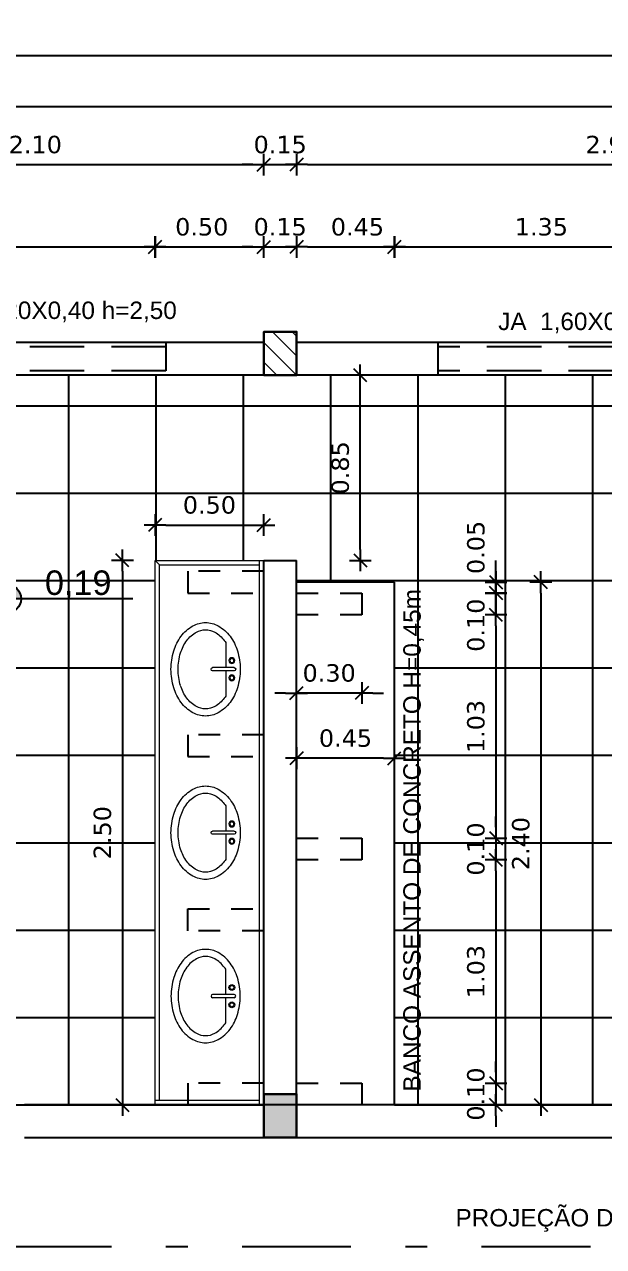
# Model space of a CAD drawing. Header units: inches. Extents: x -64 to 509, y -100 to 268.
# Drawn here: x -3.7 to -1.04, y 2.3 to 7.91 of the extents above; entities that cross this region are included whole.
import ezdxf
from ezdxf.enums import TextEntityAlignment as Align

# ---------------------------------------------------------------- set-up
doc = ezdxf.new("R2010")
doc.units = ezdxf.units.IN
doc.header["$MEASUREMENT"] = 0
doc.header["$PDMODE"] = 35
for name, pattern in [('DASHDOT', [1, 0.5, -0.25, 0, -0.25]), ('DASHDOTX2', [2, 1, -0.5, 0, -0.5]), ('HIDDEN', [0.375, 0.25, -0.125]), ('HIDDEN2', [0.1875, 0.125, -0.0625])]:
    doc.linetypes.add(name, pattern=pattern)
for name, color, linetype in [('ARQ-CTA-1_050', 1, 'Continuous'), ('ARQ_ALVENARIA', 1, 'Continuous'), ('ARQ_PISO', 7, 'Continuous'), ('ARQ_REBOCO', 4, 'Continuous'), ('BL-SAN-01', 1, 'Continuous'), ('HACHURA', 1, 'Continuous'), ('Nivel', 2, 'Continuous'), ('PROJ COBERTA', 8, 'DASHDOTX2'), ('PROJEÇÃO', 8, 'HIDDEN'), ('TXAMB', 2, 'Continuous')]:
    doc.layers.add(name, color=color, linetype=linetype)
for name, color, linetype, lineweight in [('BANHEIRO', 1, 'Continuous', 20), ('FO-Hachuras dos pilares', 9, 'Continuous', 5), ('FO-Pilares', 4, 'Continuous', 30), ('HAT', 8, 'Continuous', 15)]:
    doc.layers.add(name, color=color, linetype=linetype, lineweight=lineweight)
doc.styles.add('ARIAL', font='arial.ttf')
doc.styles.add('FNDE Texto Cota 0050', font='verdana.ttf', dxfattribs={"height": 0.08})
doc.styles.add('ROMANS', font='arial.ttf')
doc.dimstyles.new('FNDE 1-0050', dxfattribs={"dimscale": 5, "dimtxt": 0.08, "dimasz": 0.01, "dimexe": 0.15, "dimexo": 0.15, "dimgap": 0.01, "dimtad": 1, "dimzin": 1, "dimdsep": 46, "dimtxsty": 'FNDE Texto Cota 0050', "dimblk": 'tic', "dimcen": 0.015, "dimdle": 0.15, "dimse1": 1, "dimse2": 1, "dimclrd": 251, "dimclre": 251, "dimclrt": 256, "dimaunit": 1, "dimadec": 3, "dimazin": 0, "dimtfac": 1, "dimtix": 1, "dimtmove": 2, "dimatfit": 3, "dimldrblk": 'tic', "dimfxl": 0.15, "dimtvp": 1, "dimtolj": 1, "dimtzin": 0, "dimarcsym": 0})

# ---------------------------------------------------------------- blocks, each defined once
blk = doc.blocks.new('CUBAB2')
for p, q in [((0.0666, 0.1231), (0.0666, 0.0077)), ((0.0281, 0.0077), (0.1266, 0.0077)), ((0.0281, -0.007), (0.1266, -0.007)), ((0.0666, -0.007), (0.0666, -0.1231))]:
    blk.add_line(p, q)
for centre, radius in [((0.0383, 0.04), 0.0134), ((0.0383, 0.04), 0.00926), ((0.0383, -0.0393), 0.0134), ((0.0383, -0.0393), 0.00926)]:
    blk.add_circle(centre, radius)
for centre, radius, start, end in [((0.1846, 0.0494), 0.1718, 119.1924, 143.4475), ((0.1846, 0.0494), 0.139, 119.1924, 143.4475), ((0.159, 0.0951), 0.1194, 90, 119.1924), ((0.159, 0.0951), 0.0866, 90, 119.1924), ((0.159, 0.0951), 0.1194, 60.8076, 90), ((0.159, 0.0951), 0.0866, 60.8076, 90), ((0.1335, 0.0494), 0.139, 36.5525, 60.8076), ((0.1335, 0.0494), 0.1718, 36.5525, 60.8076), ((0.2248, 0.0195), 0.2219, 143.4475, 162.9288), ((0.2248, 0.0195), 0.1891, 143.4475, 146.7796), ((0.0932, 0.0195), 0.1891, 17.0712, 36.5525), ((0.0932, 0.0195), 0.2219, 17.0712, 36.5525), ((0.2883, 0), 0.2883, 162.9288, 180), ((0.0297, 0), 0.2555, 360, 17.0712), ((0.0297, 0), 0.2883, 360, 17.0712), ((0.2883, 0), 0.2883, 180, 197.0712), ((0.0281, 0.0003), 0.00737, 90, 270), ((0.1266, 0.0003), 0.00737, 270, 90), ((0.0297, 0), 0.2883, 342.9288, 360), ((0.0297, 0), 0.2555, 342.9288, 0), ((0.2248, -0.0195), 0.2219, 197.0712, 216.5525), ((0.0932, -0.0195), 0.1891, 323.4475, 342.9288), ((0.0932, -0.0195), 0.2219, 323.4475, 342.9288), ((0.1846, -0.0494), 0.1718, 216.5525, 240.8076), ((0.2248, -0.0195), 0.1891, 213.2204, 216.5525), ((0.1846, -0.0494), 0.139, 216.5525, 240.8076), ((0.1335, -0.0494), 0.139, 299.1924, 323.4475), ((0.1335, -0.0494), 0.1718, 299.1924, 323.4475), ((0.159, -0.0951), 0.1194, 240.8076, 270), ((0.159, -0.0951), 0.0866, 240.8076, 270), ((0.159, -0.0951), 0.0866, 270, 299.1924), ((0.159, -0.0951), 0.1194, 270, 299.1924)]:
    blk.add_arc(centre, radius, start, end)
blk = doc.blocks.new('tic')
at = {"color": 251}
for p, q in [((-1, 0), (1, 0)), ((0, -1), (0, 1))]:
    blk.add_line(p, q, dxfattribs=at)
blk.add_line((-0.6, -0.6), (0.6, 0.6))
blk = doc.blocks.new('*D183')
at = {"layer": 'ARQ-CTA-1_050', "color": 251, "lineweight": -2, "transparency": 16777216}
blk.add_line((-4.655, 6.8897), (-3.155, 6.8897), dxfattribs=at)
at = {"layer": 'DEFPOINTS', "color": 0, "transparency": 16777216}
for p in [(-3.105, 6.8897), (-4.705, 6.2728), (-3.105, 6.2728)]:
    blk.add_point(p, dxfattribs=at)
at = {"layer": 'ARQ-CTA-1_050', "color": 251, "lineweight": -2, "transparency": 16777216, "xscale": 0.05, "yscale": 0.05, "zscale": 0.05, "rotation": 180}
blk.add_blockref('tic', (-4.705, 6.8897), dxfattribs=at)
at = {"layer": 'ARQ-CTA-1_050', "color": 251, "lineweight": -2, "transparency": 16777216, "xscale": 0.05, "yscale": 0.05, "zscale": 0.05}
blk.add_blockref('tic', (-3.105, 6.8897), dxfattribs=at)
at = {"layer": 'ARQ-CTA-1_050', "transparency": 16777216, "insert": (-3.905, 6.9814), "char_height": 0.08, "attachment_point": 5, "style": 'FNDE Texto Cota 0050'}
blk.add_mtext('\\A1;1.60', dxfattribs=at)
blk = doc.blocks.new('*D184')
at = {"layer": 'ARQ-CTA-1_050', "color": 251, "lineweight": -2, "transparency": 16777216}
blk.add_line((-3.055, 6.8897), (-2.655, 6.8897), dxfattribs=at)
at = {"layer": 'DEFPOINTS', "color": 0, "transparency": 16777216}
for p in [(-2.605, 6.8897), (-3.105, 6.2728), (-2.605, 6.2728)]:
    blk.add_point(p, dxfattribs=at)
at = {"layer": 'ARQ-CTA-1_050', "color": 251, "lineweight": -2, "transparency": 16777216, "xscale": 0.05, "yscale": 0.05, "zscale": 0.05, "rotation": 180}
blk.add_blockref('tic', (-3.105, 6.8897), dxfattribs=at)
at = {"layer": 'ARQ-CTA-1_050', "color": 251, "lineweight": -2, "transparency": 16777216, "xscale": 0.05, "yscale": 0.05, "zscale": 0.05}
blk.add_blockref('tic', (-2.605, 6.8897), dxfattribs=at)
at = {"layer": 'ARQ-CTA-1_050', "transparency": 16777216, "insert": (-2.8902, 6.9814), "char_height": 0.08, "attachment_point": 5, "style": 'FNDE Texto Cota 0050'}
blk.add_mtext('\\A1;0.50', dxfattribs=at)
blk = doc.blocks.new('*D185')
at = {"layer": 'ARQ-CTA-1_050', "color": 251, "lineweight": -2, "transparency": 16777216}
for p, q in [((-2.655, 6.8897), (-2.705, 6.8897)), ((-2.605, 6.8897), (-2.455, 6.8897)), ((-2.405, 6.8897), (-2.355, 6.8897))]:
    blk.add_line(p, q, dxfattribs=at)
at = {"layer": 'DEFPOINTS', "color": 0, "transparency": 16777216}
for p in [(-2.455, 6.8897), (-2.605, 6.3228), (-2.455, 6.3228)]:
    blk.add_point(p, dxfattribs=at)
at = {"layer": 'ARQ-CTA-1_050', "color": 251, "lineweight": -2, "transparency": 16777216, "xscale": 0.05, "yscale": 0.05, "zscale": 0.05}
blk.add_blockref('tic', (-2.605, 6.8897), dxfattribs=at)
at = {"layer": 'ARQ-CTA-1_050', "color": 251, "lineweight": -2, "transparency": 16777216, "xscale": 0.05, "yscale": 0.05, "zscale": 0.05, "rotation": 180}
blk.add_blockref('tic', (-2.455, 6.8897), dxfattribs=at)
at = {"layer": 'ARQ-CTA-1_050', "transparency": 16777216, "insert": (-2.53, 6.9814), "char_height": 0.08, "attachment_point": 5, "style": 'FNDE Texto Cota 0050'}
blk.add_mtext('\\A1;0.15', dxfattribs=at)
blk = doc.blocks.new('*D186')
at = {"layer": 'ARQ-CTA-1_050', "color": 251, "lineweight": -2, "transparency": 16777216}
blk.add_line((-2.405, 6.8897), (-2.055, 6.8897), dxfattribs=at)
at = {"layer": 'DEFPOINTS', "color": 0, "transparency": 16777216}
for p in [(-2.005, 6.8897), (-2.455, 6.2728), (-2.005, 6.2728)]:
    blk.add_point(p, dxfattribs=at)
at = {"layer": 'ARQ-CTA-1_050', "color": 251, "lineweight": -2, "transparency": 16777216, "xscale": 0.05, "yscale": 0.05, "zscale": 0.05, "rotation": 180}
blk.add_blockref('tic', (-2.455, 6.8897), dxfattribs=at)
at = {"layer": 'ARQ-CTA-1_050', "color": 251, "lineweight": -2, "transparency": 16777216, "xscale": 0.05, "yscale": 0.05, "zscale": 0.05}
blk.add_blockref('tic', (-2.005, 6.8897), dxfattribs=at)
at = {"layer": 'ARQ-CTA-1_050', "transparency": 16777216, "insert": (-2.1751, 6.9814), "char_height": 0.08, "attachment_point": 5, "style": 'FNDE Texto Cota 0050'}
blk.add_mtext('\\A1;0.45', dxfattribs=at)
blk = doc.blocks.new('*D187')
at = {"layer": 'ARQ-CTA-1_050', "color": 251, "lineweight": -2, "transparency": 16777216}
blk.add_line((-1.955, 6.8897), (-0.705, 6.8897), dxfattribs=at)
at = {"layer": 'DEFPOINTS', "color": 0, "transparency": 16777216}
for p in [(-0.655, 6.8897), (-2.005, 6.2728), (-0.655, 6.2728)]:
    blk.add_point(p, dxfattribs=at)
at = {"layer": 'ARQ-CTA-1_050', "color": 251, "lineweight": -2, "transparency": 16777216, "xscale": 0.05, "yscale": 0.05, "zscale": 0.05, "rotation": 180}
blk.add_blockref('tic', (-2.005, 6.8897), dxfattribs=at)
at = {"layer": 'ARQ-CTA-1_050', "color": 251, "lineweight": -2, "transparency": 16777216, "xscale": 0.05, "yscale": 0.05, "zscale": 0.05}
blk.add_blockref('tic', (-0.655, 6.8897), dxfattribs=at)
at = {"layer": 'ARQ-CTA-1_050', "transparency": 16777216, "insert": (-1.33, 6.9814), "char_height": 0.08, "attachment_point": 5, "style": 'FNDE Texto Cota 0050'}
blk.add_mtext('\\A1;1.35', dxfattribs=at)
blk = doc.blocks.new('*D203')
at = {"layer": 'ARQ-CTA-1_050', "color": 251, "lineweight": -2, "transparency": 16777216}
blk.add_line((-4.655, 7.2675), (-2.655, 7.2675), dxfattribs=at)
at = {"layer": 'DEFPOINTS', "color": 0, "transparency": 16777216}
for p in [(-2.605, 7.2675), (-4.705, 6.4504), (-2.605, 6.4504)]:
    blk.add_point(p, dxfattribs=at)
at = {"layer": 'ARQ-CTA-1_050', "color": 251, "lineweight": -2, "transparency": 16777216, "xscale": 0.05, "yscale": 0.05, "zscale": 0.05, "rotation": 180}
blk.add_blockref('tic', (-4.705, 7.2675), dxfattribs=at)
at = {"layer": 'ARQ-CTA-1_050', "color": 251, "lineweight": -2, "transparency": 16777216, "xscale": 0.05, "yscale": 0.05, "zscale": 0.05}
blk.add_blockref('tic', (-2.605, 7.2675), dxfattribs=at)
at = {"layer": 'ARQ-CTA-1_050', "transparency": 16777216, "insert": (-3.655, 7.3591), "char_height": 0.08, "attachment_point": 5, "style": 'FNDE Texto Cota 0050'}
blk.add_mtext('\\A1;2.10', dxfattribs=at)
blk = doc.blocks.new('*D204')
at = {"layer": 'ARQ-CTA-1_050', "color": 251, "lineweight": -2, "transparency": 16777216}
for p, q in [((-2.655, 7.2675), (-2.705, 7.2675)), ((-2.605, 7.2675), (-2.455, 7.2675)), ((-2.405, 7.2675), (-2.355, 7.2675))]:
    blk.add_line(p, q, dxfattribs=at)
at = {"layer": 'DEFPOINTS', "color": 0, "transparency": 16777216}
for p in [(-2.455, 7.2675), (-2.605, 6.4504), (-2.455, 6.4504)]:
    blk.add_point(p, dxfattribs=at)
at = {"layer": 'ARQ-CTA-1_050', "color": 251, "lineweight": -2, "transparency": 16777216, "xscale": 0.05, "yscale": 0.05, "zscale": 0.05}
blk.add_blockref('tic', (-2.605, 7.2675), dxfattribs=at)
at = {"layer": 'ARQ-CTA-1_050', "color": 251, "lineweight": -2, "transparency": 16777216, "xscale": 0.05, "yscale": 0.05, "zscale": 0.05, "rotation": 180}
blk.add_blockref('tic', (-2.455, 7.2675), dxfattribs=at)
at = {"layer": 'ARQ-CTA-1_050', "transparency": 16777216, "insert": (-2.53, 7.3591), "char_height": 0.08, "attachment_point": 5, "style": 'FNDE Texto Cota 0050'}
blk.add_mtext('\\A1;0.15', dxfattribs=at)
blk = doc.blocks.new('*D205')
at = {"layer": 'ARQ-CTA-1_050', "color": 251, "lineweight": -2, "transparency": 16777216}
blk.add_line((-2.405, 7.2675), (0.395, 7.2675), dxfattribs=at)
at = {"layer": 'DEFPOINTS', "color": 0, "transparency": 16777216}
for p in [(0.445, 7.2675), (-2.455, 6.4504), (0.445, 6.4504)]:
    blk.add_point(p, dxfattribs=at)
at = {"layer": 'ARQ-CTA-1_050', "color": 251, "lineweight": -2, "transparency": 16777216, "xscale": 0.05, "yscale": 0.05, "zscale": 0.05, "rotation": 180}
blk.add_blockref('tic', (-2.455, 7.2675), dxfattribs=at)
at = {"layer": 'ARQ-CTA-1_050', "color": 251, "lineweight": -2, "transparency": 16777216, "xscale": 0.05, "yscale": 0.05, "zscale": 0.05}
blk.add_blockref('tic', (0.445, 7.2675), dxfattribs=at)
at = {"layer": 'ARQ-CTA-1_050', "transparency": 16777216, "insert": (-1.005, 7.3591), "char_height": 0.08, "attachment_point": 5, "style": 'FNDE Texto Cota 0050'}
blk.add_mtext('\\A1;2.90', dxfattribs=at)
blk = doc.blocks.new('*D207')
at = {"layer": 'ARQ-CTA-1_050', "color": 251, "lineweight": -2, "transparency": 16777216}
blk.add_line((-8.755, 7.5339), (0.545, 7.5339), dxfattribs=at)
at = {"layer": 'DEFPOINTS', "color": 0, "transparency": 16777216}
for p in [(0.595, 7.5339), (-8.805, 6.2874), (0.595, 6.3374)]:
    blk.add_point(p, dxfattribs=at)
at = {"layer": 'ARQ-CTA-1_050', "color": 251, "lineweight": -2, "transparency": 16777216, "xscale": 0.05, "yscale": 0.05, "zscale": 0.05, "rotation": 180}
blk.add_blockref('tic', (-8.805, 7.5339), dxfattribs=at)
at = {"layer": 'ARQ-CTA-1_050', "color": 251, "lineweight": -2, "transparency": 16777216, "xscale": 0.05, "yscale": 0.05, "zscale": 0.05}
blk.add_blockref('tic', (0.595, 7.5339), dxfattribs=at)
at = {"layer": 'ARQ-CTA-1_050', "transparency": 16777216, "insert": (-4.105, 7.6255), "char_height": 0.08, "attachment_point": 5, "style": 'FNDE Texto Cota 0050'}
blk.add_mtext('\\A1;9.40', dxfattribs=at)
blk = doc.blocks.new('COTA')
at = {"layer": 'HAT'}
h = blk.add_hatch(color=256, dxfattribs=at)
h.paths.add_polyline_path([(0.2256, 0, 0.414214), (0.1378, 0.0878), (0.1378, 0)])
h.paths.add_polyline_path([(0.1378, 0), (0.05, 0, 0.414214), (0.1378, -0.0878)])
at = {"layer": 'Nivel'}
for p, q in [((0.1378, 0.1378), (0.1378, -0.1378)), ((0.9105, 0), (0, 0))]:
    blk.add_line(p, q, dxfattribs=at)
blk.add_circle((0.1378, 0), 0.0878, dxfattribs=at)
blk = doc.blocks.new('*D432')
at = {"layer": 'ARQ-CTA-1_050', "color": 251, "lineweight": -2, "transparency": 16777216}
blk.add_line((11.495, 7.7669), (-8.755, 7.7669), dxfattribs=at)
at = {"layer": 'DEFPOINTS', "color": 0, "transparency": 16777216}
for p in [(-8.805, 7.7669), (-8.805, 6.2504), (11.545, 6.2504)]:
    blk.add_point(p, dxfattribs=at)
at = {"layer": 'ARQ-CTA-1_050', "color": 251, "lineweight": -2, "transparency": 16777216, "xscale": 0.05, "yscale": 0.05, "zscale": 0.05, "rotation": 180}
blk.add_blockref('tic', (-8.805, 7.7669), dxfattribs=at)
at = {"layer": 'ARQ-CTA-1_050', "color": 251, "lineweight": -2, "transparency": 16777216, "xscale": 0.05, "yscale": 0.05, "zscale": 0.05}
blk.add_blockref('tic', (11.545, 7.7669), dxfattribs=at)
at = {"layer": 'ARQ-CTA-1_050', "transparency": 16777216, "insert": (1.37, 7.8585), "char_height": 0.08, "attachment_point": 5, "style": 'FNDE Texto Cota 0050'}
blk.add_mtext('\\A1;20.35', dxfattribs=at)
blk = doc.blocks.new('*D433')
at = {"layer": 'ARQ-CTA-1_050', "color": 251, "lineweight": -2, "transparency": 16777216}
blk.add_line((-2.1619, 5.5004), (-2.1619, 6.2504), dxfattribs=at)
at = {"layer": 'DEFPOINTS', "color": 0, "transparency": 16777216}
for p in [(-2.1619, 6.3004), (-2.1421, 6.3004), (-2.1421, 5.4504)]:
    blk.add_point(p, dxfattribs=at)
at = {"layer": 'ARQ-CTA-1_050', "color": 251, "lineweight": -2, "transparency": 16777216, "xscale": 0.05, "yscale": 0.05, "zscale": 0.05}
for p, rotation in [((-2.1619, 6.3004), 90), ((-2.1619, 5.4504), 270)]:
    blk.add_blockref('tic', p, dxfattribs=dict(at, rotation=rotation))
at = {"layer": 'ARQ-CTA-1_050', "transparency": 16777216, "insert": (-2.2537, 5.8754), "char_height": 0.08, "attachment_point": 5, "rotation": 90, "style": 'FNDE Texto Cota 0050'}
blk.add_mtext('\\A1;0.85', dxfattribs=at)
blk = doc.blocks.new('*D720')
at = {"layer": 'ARQ-CTA-1_050', "color": 251, "lineweight": -2, "transparency": 16777216}
for p, q in [((-2.505, 4.8416), (-2.555, 4.8416)), ((-2.155, 4.8416), (-2.455, 4.8416)), ((-2.105, 4.8416), (-2.055, 4.8416))]:
    blk.add_line(p, q, dxfattribs=at)
at = {"layer": 'DEFPOINTS', "color": 0, "transparency": 16777216}
for p in [(-2.455, 5.2004), (-2.155, 5.2004), (-2.455, 4.8416)]:
    blk.add_point(p, dxfattribs=at)
at = {"layer": 'ARQ-CTA-1_050', "color": 251, "lineweight": -2, "transparency": 16777216, "xscale": 0.05, "yscale": 0.05, "zscale": 0.05}
blk.add_blockref('tic', (-2.455, 4.8416), dxfattribs=at)
at = {"layer": 'ARQ-CTA-1_050', "color": 251, "lineweight": -2, "transparency": 16777216, "xscale": 0.05, "yscale": 0.05, "zscale": 0.05, "rotation": 180}
blk.add_blockref('tic', (-2.155, 4.8416), dxfattribs=at)
at = {"layer": 'ARQ-CTA-1_050', "transparency": 16777216, "insert": (-2.305, 4.9332), "char_height": 0.08, "attachment_point": 5, "style": 'FNDE Texto Cota 0050'}
blk.add_mtext('\\A1;0.30', dxfattribs=at)
blk = doc.blocks.new('*D721')
at = {"layer": 'ARQ-CTA-1_050', "color": 251, "lineweight": -2, "transparency": 16777216}
blk.add_line((-2.055, 4.5423), (-2.405, 4.5423), dxfattribs=at)
at = {"layer": 'DEFPOINTS', "color": 0, "transparency": 16777216}
for p in [(-2.455, 4.9011), (-2.005, 4.9011), (-2.455, 4.5423)]:
    blk.add_point(p, dxfattribs=at)
at = {"layer": 'ARQ-CTA-1_050', "color": 251, "lineweight": -2, "transparency": 16777216, "xscale": 0.05, "yscale": 0.05, "zscale": 0.05, "rotation": 180}
blk.add_blockref('tic', (-2.455, 4.5423), dxfattribs=at)
at = {"layer": 'ARQ-CTA-1_050', "color": 251, "lineweight": -2, "transparency": 16777216, "xscale": 0.05, "yscale": 0.05, "zscale": 0.05}
blk.add_blockref('tic', (-2.005, 4.5423), dxfattribs=at)
at = {"layer": 'ARQ-CTA-1_050', "transparency": 16777216, "insert": (-2.23, 4.634), "char_height": 0.08, "attachment_point": 5, "style": 'FNDE Texto Cota 0050'}
blk.add_mtext('\\A1;0.45', dxfattribs=at)
blk = doc.blocks.new('*D722')
at = {"layer": 'ARQ-CTA-1_050', "color": 251, "lineweight": -2, "transparency": 16777216}
for p, q in [((-1.539, 5.4004), (-1.539, 5.4504)), ((-1.539, 5.3004), (-1.539, 5.3504)), ((-1.539, 5.2504), (-1.539, 5.2004))]:
    blk.add_line(p, q, dxfattribs=at)
at = {"layer": 'DEFPOINTS', "color": 0, "transparency": 16777216}
for p in [(-2.155, 5.3504), (-1.539, 5.3504), (-2.155, 5.3004)]:
    blk.add_point(p, dxfattribs=at)
at = {"layer": 'ARQ-CTA-1_050', "color": 251, "lineweight": -2, "transparency": 16777216, "xscale": 0.05, "yscale": 0.05, "zscale": 0.05}
for p, rotation in [((-1.539, 5.3504), 270), ((-1.539, 5.3004), 90)]:
    blk.add_blockref('tic', p, dxfattribs=dict(at, rotation=rotation))
at = {"layer": 'ARQ-CTA-1_050', "transparency": 16777216, "insert": (-1.6306, 5.51), "char_height": 0.08, "attachment_point": 5, "rotation": 90, "style": 'FNDE Texto Cota 0050'}
blk.add_mtext('\\A1;0.05', dxfattribs=at)
blk = doc.blocks.new('*D723')
at = {"layer": 'ARQ-CTA-1_050', "color": 251, "lineweight": -2, "transparency": 16777216}
for p, q in [((-1.539, 5.3504), (-1.539, 5.4004)), ((-1.539, 5.3004), (-1.539, 5.2004)), ((-1.539, 5.1504), (-1.539, 5.1004))]:
    blk.add_line(p, q, dxfattribs=at)
at = {"layer": 'DEFPOINTS', "color": 0, "transparency": 16777216}
for p in [(-2.155, 5.3004), (-2.155, 5.2004), (-1.539, 5.2004)]:
    blk.add_point(p, dxfattribs=at)
at = {"layer": 'ARQ-CTA-1_050', "color": 251, "lineweight": -2, "transparency": 16777216, "xscale": 0.05, "yscale": 0.05, "zscale": 0.05}
for p, rotation in [((-1.539, 5.3004), 270), ((-1.539, 5.2004), 90)]:
    blk.add_blockref('tic', p, dxfattribs=dict(at, rotation=rotation))
at = {"layer": 'ARQ-CTA-1_050', "transparency": 16777216, "insert": (-1.6306, 5.153), "char_height": 0.08, "attachment_point": 5, "rotation": 90, "style": 'FNDE Texto Cota 0050'}
blk.add_mtext('\\A1;0.10', dxfattribs=at)
blk = doc.blocks.new('*D724')
at = {"layer": 'ARQ-CTA-1_050', "color": 251, "lineweight": -2, "transparency": 16777216}
blk.add_line((-1.539, 5.1504), (-1.539, 4.2254), dxfattribs=at)
at = {"layer": 'DEFPOINTS', "color": 0, "transparency": 16777216}
for p in [(-2.155, 5.2004), (-2.155, 4.1754), (-1.539, 4.1754)]:
    blk.add_point(p, dxfattribs=at)
at = {"layer": 'ARQ-CTA-1_050', "color": 251, "lineweight": -2, "transparency": 16777216, "xscale": 0.05, "yscale": 0.05, "zscale": 0.05}
for p, rotation in [((-1.539, 5.2004), 90), ((-1.539, 4.1754), 270)]:
    blk.add_blockref('tic', p, dxfattribs=dict(at, rotation=rotation))
at = {"layer": 'ARQ-CTA-1_050', "transparency": 16777216, "insert": (-1.6306, 4.6879), "char_height": 0.08, "attachment_point": 5, "rotation": 90, "style": 'FNDE Texto Cota 0050'}
blk.add_mtext('\\A1;1.03', dxfattribs=at)
blk = doc.blocks.new('*D725')
at = {"layer": 'ARQ-CTA-1_050', "color": 251, "lineweight": -2, "transparency": 16777216}
for p, q in [((-1.539, 4.2254), (-1.539, 4.2754)), ((-1.539, 4.1754), (-1.539, 4.0754)), ((-1.539, 4.0254), (-1.539, 3.9754))]:
    blk.add_line(p, q, dxfattribs=at)
at = {"layer": 'DEFPOINTS', "color": 0, "transparency": 16777216}
for p in [(-2.155, 4.1754), (-2.155, 4.0754), (-1.539, 4.0754)]:
    blk.add_point(p, dxfattribs=at)
at = {"layer": 'ARQ-CTA-1_050', "color": 251, "lineweight": -2, "transparency": 16777216, "xscale": 0.05, "yscale": 0.05, "zscale": 0.05}
for p, rotation in [((-1.539, 4.1754), 270), ((-1.539, 4.0754), 90)]:
    blk.add_blockref('tic', p, dxfattribs=dict(at, rotation=rotation))
at = {"layer": 'ARQ-CTA-1_050', "transparency": 16777216, "insert": (-1.6306, 4.1254), "char_height": 0.08, "attachment_point": 5, "rotation": 90, "style": 'FNDE Texto Cota 0050'}
blk.add_mtext('\\A1;0.10', dxfattribs=at)
blk = doc.blocks.new('*D726')
at = {"layer": 'ARQ-CTA-1_050', "color": 251, "lineweight": -2, "transparency": 16777216}
blk.add_line((-1.539, 4.0254), (-1.539, 3.1004), dxfattribs=at)
at = {"layer": 'DEFPOINTS', "color": 0, "transparency": 16777216}
for p in [(-2.155, 4.0754), (-2.155, 3.0504), (-1.539, 3.0504)]:
    blk.add_point(p, dxfattribs=at)
at = {"layer": 'ARQ-CTA-1_050', "color": 251, "lineweight": -2, "transparency": 16777216, "xscale": 0.05, "yscale": 0.05, "zscale": 0.05}
for p, rotation in [((-1.539, 4.0754), 90), ((-1.539, 3.0504), 270)]:
    blk.add_blockref('tic', p, dxfattribs=dict(at, rotation=rotation))
at = {"layer": 'ARQ-CTA-1_050', "transparency": 16777216, "insert": (-1.6306, 3.5629), "char_height": 0.08, "attachment_point": 5, "rotation": 90, "style": 'FNDE Texto Cota 0050'}
blk.add_mtext('\\A1;1.03', dxfattribs=at)
blk = doc.blocks.new('*D727')
at = {"layer": 'ARQ-CTA-1_050', "color": 251, "lineweight": -2, "transparency": 16777216}
for p, q in [((-1.539, 3.1004), (-1.539, 3.1504)), ((-1.539, 3.0504), (-1.539, 2.9504)), ((-1.539, 2.9004), (-1.539, 2.8504))]:
    blk.add_line(p, q, dxfattribs=at)
at = {"layer": 'DEFPOINTS', "color": 0, "transparency": 16777216}
for p in [(-2.155, 3.0504), (-2.155, 2.9504), (-1.539, 2.9504)]:
    blk.add_point(p, dxfattribs=at)
at = {"layer": 'ARQ-CTA-1_050', "color": 251, "lineweight": -2, "transparency": 16777216, "xscale": 0.05, "yscale": 0.05, "zscale": 0.05}
for p, rotation in [((-1.539, 3.0504), 270), ((-1.539, 2.9504), 90)]:
    blk.add_blockref('tic', p, dxfattribs=dict(at, rotation=rotation))
at = {"layer": 'ARQ-CTA-1_050', "transparency": 16777216, "insert": (-1.6306, 3.0004), "char_height": 0.08, "attachment_point": 5, "rotation": 90, "style": 'FNDE Texto Cota 0050'}
blk.add_mtext('\\A1;0.10', dxfattribs=at)
blk = doc.blocks.new('*D728')
at = {"layer": 'ARQ-CTA-1_050', "color": 251, "lineweight": -2, "transparency": 16777216}
blk.add_line((-1.3325, 5.3004), (-1.3325, 3.0004), dxfattribs=at)
at = {"layer": 'DEFPOINTS', "color": 0, "transparency": 16777216}
for p in [(-1.489, 5.3504), (-1.489, 2.9504), (-1.3325, 2.9504)]:
    blk.add_point(p, dxfattribs=at)
at = {"layer": 'ARQ-CTA-1_050', "color": 251, "lineweight": -2, "transparency": 16777216, "xscale": 0.05, "yscale": 0.05, "zscale": 0.05}
for p, rotation in [((-1.3325, 5.3504), 90), ((-1.3325, 2.9504), 270)]:
    blk.add_blockref('tic', p, dxfattribs=dict(at, rotation=rotation))
at = {"layer": 'ARQ-CTA-1_050', "transparency": 16777216, "insert": (-1.4242, 4.1504), "char_height": 0.08, "attachment_point": 5, "rotation": 90, "style": 'FNDE Texto Cota 0050'}
blk.add_mtext('\\A1;2.40', dxfattribs=at)
blk = doc.blocks.new('*D729')
at = {"layer": 'ARQ-CTA-1_050', "color": 251, "lineweight": -2, "transparency": 16777216}
blk.add_line((-3.2546, 5.4004), (-3.2546, 3.0004), dxfattribs=at)
at = {"layer": 'DEFPOINTS', "color": 0, "transparency": 16777216}
for p in [(-3.105, 5.4504), (-3.2546, 2.9504), (-3.105, 2.9504)]:
    blk.add_point(p, dxfattribs=at)
at = {"layer": 'ARQ-CTA-1_050', "color": 251, "lineweight": -2, "transparency": 16777216, "xscale": 0.05, "yscale": 0.05, "zscale": 0.05}
for p, rotation in [((-3.2546, 5.4504), 90), ((-3.2546, 2.9504), 270)]:
    blk.add_blockref('tic', p, dxfattribs=dict(at, rotation=rotation))
at = {"layer": 'ARQ-CTA-1_050', "transparency": 16777216, "insert": (-3.3463, 4.2004), "char_height": 0.08, "attachment_point": 5, "rotation": 90, "style": 'FNDE Texto Cota 0050'}
blk.add_mtext('\\A1;2.50', dxfattribs=at)
blk = doc.blocks.new('*D742')
at = {"layer": 'ARQ-CTA-1_050', "color": 251, "lineweight": -2, "transparency": 16777216}
blk.add_line((-3.055, 5.613), (-2.655, 5.613), dxfattribs=at)
at = {"layer": 'DEFPOINTS', "color": 0, "transparency": 16777216}
for p in [(-2.605, 5.613), (-3.105, 5.4504), (-2.605, 5.4504)]:
    blk.add_point(p, dxfattribs=at)
at = {"layer": 'ARQ-CTA-1_050', "color": 251, "lineweight": -2, "transparency": 16777216, "xscale": 0.05, "yscale": 0.05, "zscale": 0.05, "rotation": 180}
blk.add_blockref('tic', (-3.105, 5.613), dxfattribs=at)
at = {"layer": 'ARQ-CTA-1_050', "color": 251, "lineweight": -2, "transparency": 16777216, "xscale": 0.05, "yscale": 0.05, "zscale": 0.05}
blk.add_blockref('tic', (-2.605, 5.613), dxfattribs=at)
at = {"layer": 'ARQ-CTA-1_050', "transparency": 16777216, "insert": (-2.855, 5.7046), "char_height": 0.08, "attachment_point": 5, "style": 'FNDE Texto Cota 0050'}
blk.add_mtext('\\A1;0.50', dxfattribs=at)

msp = doc.modelspace()

# ---------------------------------------------------------------- hatches: boundary and pattern name
at = {"layer": 'ARQ_PISO'}
h = msp.add_hatch(dxfattribs=at)
h.set_pattern_fill('ANSI37', color=252, scale=3.21, angle=45)
h.set_pattern_definition([(90, (-4.705, 2.95037), (-0.40125, 6e-17), []), (180, (-4.705, 2.95037), (-6e-17, -0.40125), [])])
edge = h.paths.add_edge_path()
edge.add_line((-3.105, 5.4504), (-2.455, 5.4504))
edge.add_line((-2.455, 5.4504), (-2.455, 5.3504))
edge.add_line((-2.455, 5.3504), (-2.005, 5.3504))
edge.add_line((-2.005, 5.3504), (-2.005, 2.9504))
edge.add_line((-2.005, 2.9504), (-0.755, 2.9504))
edge.add_line((-0.755, 2.9504), (-0.755, 6.3004))
edge.add_line((-0.755, 6.3004), (-8.655, 6.3004))
edge.add_line((-8.655, 6.3004), (-8.655, 4.8004))
edge.add_line((-8.655, 4.8004), (-8.0186, 5.4368))
edge.add_line((-8.0186, 5.4368), (-8.0044, 5.4226))
edge.add_line((-8.0044, 5.4226), (-8.0046, 5.4225))
edge.add_arc((-8.655, 4.8004), 0.9, 0, 43.7267, ccw=False)
edge.add_line((-7.755, 4.8004), (-6.555, 4.8004))
edge.add_line((-6.555, 4.8004), (-6.555, 4.4504))
edge.add_line((-6.555, 4.4504), (-6.355, 4.4504))
edge.add_line((-6.355, 4.4504), (-6.355, 4.3504))
edge.add_arc((-5.9233, 4.3538), 0.4317, 180.4501, 230.9595)
edge.add_line((-6.1952, 4.0184), (-5.755, 4.4587))
edge.add_line((-5.755, 4.4587), (-5.755, 4.4504))
edge.add_line((-5.755, 4.4504), (-5.635, 4.4504))
edge.add_line((-5.635, 4.4504), (-5.6408, 4.4445))
edge.add_line((-5.6408, 4.4445), (-5.2148, 4.0184))
edge.add_arc((-5.4867, 4.3538), 0.4317, 309.0405, 360.4501)
edge.add_line((-5.055, 4.3572), (-5.055, 4.4504))
edge.add_line((-5.055, 4.4504), (-4.855, 4.4504))
edge.add_line((-4.855, 4.4504), (-4.855, 5.2504))
edge.add_line((-4.855, 5.2504), (-4.705, 5.2504))
edge.add_line((-4.705, 5.2504), (-4.705, 2.9504))
edge.add_line((-4.705, 2.9504), (-4.655, 2.9504))
edge.add_line((-4.655, 2.9504), (-4.655, 3.786))
edge.add_line((-4.655, 3.786), (-4.615, 3.786))
edge.add_line((-4.615, 3.786), (-4.615, 3.7858))
edge.add_arc((-4.635, 2.9058), 0.8802, 2.9021, 88.698, ccw=False)
edge.add_line((-3.7559, 2.9504), (-3.105, 2.9504))
edge.add_line((-3.105, 2.9504), (-3.105, 5.4504))
at = {"layer": 'FO-Hachuras dos pilares', "linetype": 'Continuous'}
h = msp.add_hatch(dxfattribs=at)
h.set_pattern_fill('ANSI31', color=256, scale=0.02, angle=-90, style=0)
h.set_pattern_definition([(315, (-30.579987, 16.105366), (0.04490128, 0.04490128), [])])
h.paths.add_polyline_path([(-2.605, 6.3004), (-2.53, 6.3004), (-2.455, 6.3004), (-2.455, 6.4004), (-2.455, 6.5004), (-2.53, 6.5004), (-2.605, 6.5004), (-2.605, 6.4004), (-2.605, 6.3004)])
msp.add_hatch(color=256, dxfattribs=at).paths.add_polyline_path([(-2.605, 2.8004), (-2.53, 2.8004), (-2.455, 2.8004), (-2.455, 2.9004), (-2.455, 3.0004), (-2.53, 3.0004), (-2.605, 3.0004), (-2.605, 2.9004), (-2.605, 2.8004)])

# ---------------------------------------------------------------- linework, layer by layer
at = {"layer": 'ARQ_ALVENARIA'}
for p, q in [((-2.005, 5.3504), (-2.455, 5.3504)), ((-2.005, 2.9504), (-2.005, 5.3504))]:
    msp.add_line(p, q, dxfattribs=at)
at = {"layer": 'ARQ_REBOCO', "ltscale": 10}
for p, q in [((-2.605, 6.4504), (-8.8302, 6.4504)), ((5.195, 6.4504), (-2.455, 6.4504)), ((11.395, 6.3004), (-8.655, 6.3004)), ((-2.605, 5.4504), (-2.455, 5.4504)), ((-2.605, 2.9504), (-2.605, 5.4504)), ((-2.455, 2.9504), (-2.455, 5.4504)), ((0.445, 2.9504), (-3.705, 2.9504)), ((-3.705, 2.8004), (0.595, 2.8004))]:
    msp.add_line(p, q, dxfattribs=at)
at = {"layer": 'BANHEIRO', "color": 2}
for p, q in [((-3.105, 2.9504), (-3.105, 5.4504)), ((-3.105, 5.4504), (-2.605, 5.4504)), ((-2.625, 2.9504), (-2.625, 5.4504)), ((-2.625, 2.9704), (-3.105, 2.9704))]:
    msp.add_line(p, q, dxfattribs=at)
at = {"layer": 'BANHEIRO'}
for p, q in [((-3.105, 5.4504), (-3.085, 5.4304)), ((-3.085, 2.9704), (-3.085, 5.4304)), ((-3.085, 5.4304), (-2.625, 5.4304))]:
    msp.add_line(p, q, dxfattribs=at)
at = {"layer": 'BL-SAN-01', "linetype": 'HIDDEN2', "ltscale": 0.5}
for points in [[(-2.605, 5.4004), (-2.955, 5.4004), (-2.955, 5.3004), (-2.605, 5.3004)], [(-2.455, 5.3004), (-2.155, 5.3004), (-2.155, 5.2004), (-2.455, 5.2004)], [(-2.605, 4.6504), (-2.955, 4.6504), (-2.955, 4.5504), (-2.605, 4.5504)], [(-2.455, 4.1754), (-2.155, 4.1754), (-2.155, 4.0754), (-2.455, 4.0754)], [(-2.605, 3.7504), (-2.955, 3.7504), (-2.955, 3.8504), (-2.605, 3.8504)], [(-2.605, 3.0504), (-2.955, 3.0504), (-2.955, 2.9504), (-2.955, 2.9504)], [(-2.455, 3.0504), (-2.155, 3.0504), (-2.155, 2.9504), (-2.155, 2.9504)]]:
    msp.add_lwpolyline(points, dxfattribs=at)
at = {"layer": 'FO-Pilares'}
for points in [[(-2.605, 6.3004), (-2.53, 6.3004), (-2.455, 6.3004), (-2.455, 6.4004), (-2.455, 6.5004), (-2.53, 6.5004), (-2.605, 6.5004), (-2.605, 6.4004), (-2.605, 6.3004)], [(-2.605, 2.8004), (-2.53, 2.8004), (-2.455, 2.8004), (-2.455, 2.9004), (-2.455, 3.0004), (-2.53, 3.0004), (-2.605, 3.0004), (-2.605, 2.9004), (-2.605, 2.8004)]]:
    msp.add_lwpolyline(points, close=True, dxfattribs=at)
at = {"layer": 'HACHURA'}
msp.add_line((-3.105, 2.9504), (-2.605, 2.9504), dxfattribs=at)
at = {"layer": 'PROJ COBERTA', "linetype": 'DASHDOT'}
msp.add_line((-9.305, 2.3004), (12.045, 2.3004), dxfattribs=at)
at = {"layer": 'PROJEÇÃO'}
for p, q in [((-3.055, 6.4304), (-4.255, 6.4304)), ((-3.055, 6.4504), (-3.055, 6.3204)), ((-1.805, 6.4504), (-1.805, 6.3004)), ((-0.205, 6.4304), (-1.805, 6.4304)), ((-3.055, 6.3204), (-4.255, 6.3204)), ((-0.205, 6.3204), (-1.805, 6.3204))]:
    msp.add_line(p, q, dxfattribs=at)

# ---------------------------------------------------------------- block references
at = {"layer": 'BANHEIRO', "xscale": -1}
for p in [(-2.7137, 4.9504), (-2.7137, 4.2004)]:
    msp.add_blockref('CUBAB2', p, dxfattribs=at)
at = {"layer": 'BANHEIRO', "rotation": 180.0000000000002}
msp.add_blockref('CUBAB2', (-2.7137, 3.4504), dxfattribs=at)
at = {"layer": 'HAT', "xscale": 0.75, "yscale": 0.75, "zscale": 0.75}
msp.add_blockref('COTA', (-3.8895, 5.2743), dxfattribs=at)

# ---------------------------------------------------------------- texts
at = {"layer": 'Nivel', "style": 'ARIAL'}
msp.add_text('0,19 ', height=0.1125, dxfattribs=at).set_placement((-3.436, 5.2919), align=Align.CENTER)
at = {"layer": 'TXAMB', "char_height": 0.08, "attachment_point": 6, "style": 'ROMANS'}
for s, insert in [('JA 1,20X0,40 h=2,50 ', (-3.005, 6.5913)), ('JA  1,60X0,40 h=2,50 ', (-0.4504, 6.5405)), ('PROJEÇÃO DA COBERTURA', (-0.1909, 2.4203))]:
    msp.add_mtext(s, dxfattribs=dict(at, insert=insert))
at = {"layer": 'TXAMB', "insert": (-1.917, 5.3189), "char_height": 0.08, "attachment_point": 6, "rotation": 90, "style": 'ROMANS'}
msp.add_mtext('BANCO ASSENTO DE CONCRETO H=0,45m', dxfattribs=at)

# ---------------------------------------------------------------- dimensions: what is measured, and where the dimension line sits
at = {"layer": 'ARQ-CTA-1_050'}
for base, p1, p2, picture, middle in [((-8.805, 7.7669), (11.545, 6.2504), (-8.805, 6.2504), '*D432', (1.37, 7.8585)), ((0.595, 7.5339), (-8.805, 6.2874), (0.595, 6.3374), '*D207', (-4.105, 7.6255)), ((-2.605, 7.2675), (-4.705, 6.4504), (-2.605, 6.4504), '*D203', (-3.655, 7.3591)), ((-2.455, 7.2675), (-2.605, 6.4504), (-2.455, 6.4504), '*D204', (-2.53, 7.3591)), ((0.445, 7.2675), (-2.455, 6.4504), (0.445, 6.4504), '*D205', (-1.005, 7.3591)), ((-3.105, 6.8897), (-4.705, 6.2728), (-3.105, 6.2728), '*D183', (-3.905, 6.9814)), ((-2.455, 6.8897), (-2.605, 6.3228), (-2.455, 6.3228), '*D185', (-2.53, 6.9814)), ((-0.655, 6.8897), (-2.005, 6.2728), (-0.655, 6.2728), '*D187', (-1.33, 6.9814)), ((-2.605, 5.613), (-3.105, 5.4504), (-2.605, 5.4504), '*D742', (-2.855, 5.7046)), ((-2.455, 4.8416), (-2.155, 5.2004), (-2.455, 5.2004), '*D720', (-2.305, 4.9332)), ((-2.455, 4.5423), (-2.005, 4.9011), (-2.455, 4.9011), '*D721', (-2.23, 4.634))]:
    dim = msp.add_linear_dim(base=base, p1=p1, p2=p2, dimstyle='FNDE 1-0050', dxfattribs=at)
    dim.commit()
    dim.dimension.update_dxf_attribs({"geometry": picture, "text_midpoint": middle})
for base, p1, p2, picture, middle in [((-2.605, 6.8897), (-3.105, 6.2728), (-2.605, 6.2728), '*D184', (-2.8902, 6.9814)), ((-2.005, 6.8897), (-2.455, 6.2728), (-2.005, 6.2728), '*D186', (-2.1751, 6.9814))]:
    dim = msp.add_linear_dim(base=base, p1=p1, p2=p2, dimstyle='FNDE 1-0050', dxfattribs=at)
    dim.commit()
    dim.dimension.update_dxf_attribs({"geometry": picture, "text_midpoint": middle, "dimtype": 160})
for base, p1, p2, picture, middle in [((-2.1619, 6.3004), (-2.1421, 5.4504), (-2.1421, 6.3004), '*D433', (-2.2537, 5.8754)), ((-3.2546, 2.9504), (-3.105, 5.4504), (-3.105, 2.9504), '*D729', (-3.3463, 4.2004)), ((-1.3325, 2.9504), (-1.489, 5.3504), (-1.489, 2.9504), '*D728', (-1.4242, 4.1504)), ((-1.5389629029, 4.1753664883), (-2.1549865738, 5.2003664883), (-2.1549865738, 4.1753664883), '*D724', (-1.6306284503, 4.6878664883)), ((-1.539, 4.0754), (-2.155, 4.1754), (-2.155, 4.0754), '*D725', (-1.6306, 4.1254)), ((-1.5389629029, 3.0503664883), (-2.1549865738, 4.0753664883), (-2.1549865738, 3.0503664883), '*D726', (-1.6306284503, 3.5628664883)), ((-1.539, 2.9504), (-2.155, 3.0504), (-2.155, 2.9504), '*D727', (-1.6306, 3.0004))]:
    dim = msp.add_linear_dim(base=base, p1=p1, p2=p2, angle=90, dimstyle='FNDE 1-0050', dxfattribs=at)
    dim.commit()
    dim.dimension.update_dxf_attribs({"geometry": picture, "text_midpoint": middle})
for base, p2, picture, middle in [((-1.539, 5.3504), (-2.155, 5.3504), '*D722', (-1.6306, 5.51)), ((-1.539, 5.2004), (-2.155, 5.2004), '*D723', (-1.6306, 5.153))]:
    dim = msp.add_linear_dim(base=base, p1=(-2.155, 5.3004), p2=p2, angle=90, dimstyle='FNDE 1-0050', dxfattribs=at)
    dim.commit()
    dim.dimension.update_dxf_attribs({"geometry": picture, "text_midpoint": middle, "dimtype": 160})

doc.saveas('drawing.dxf')
